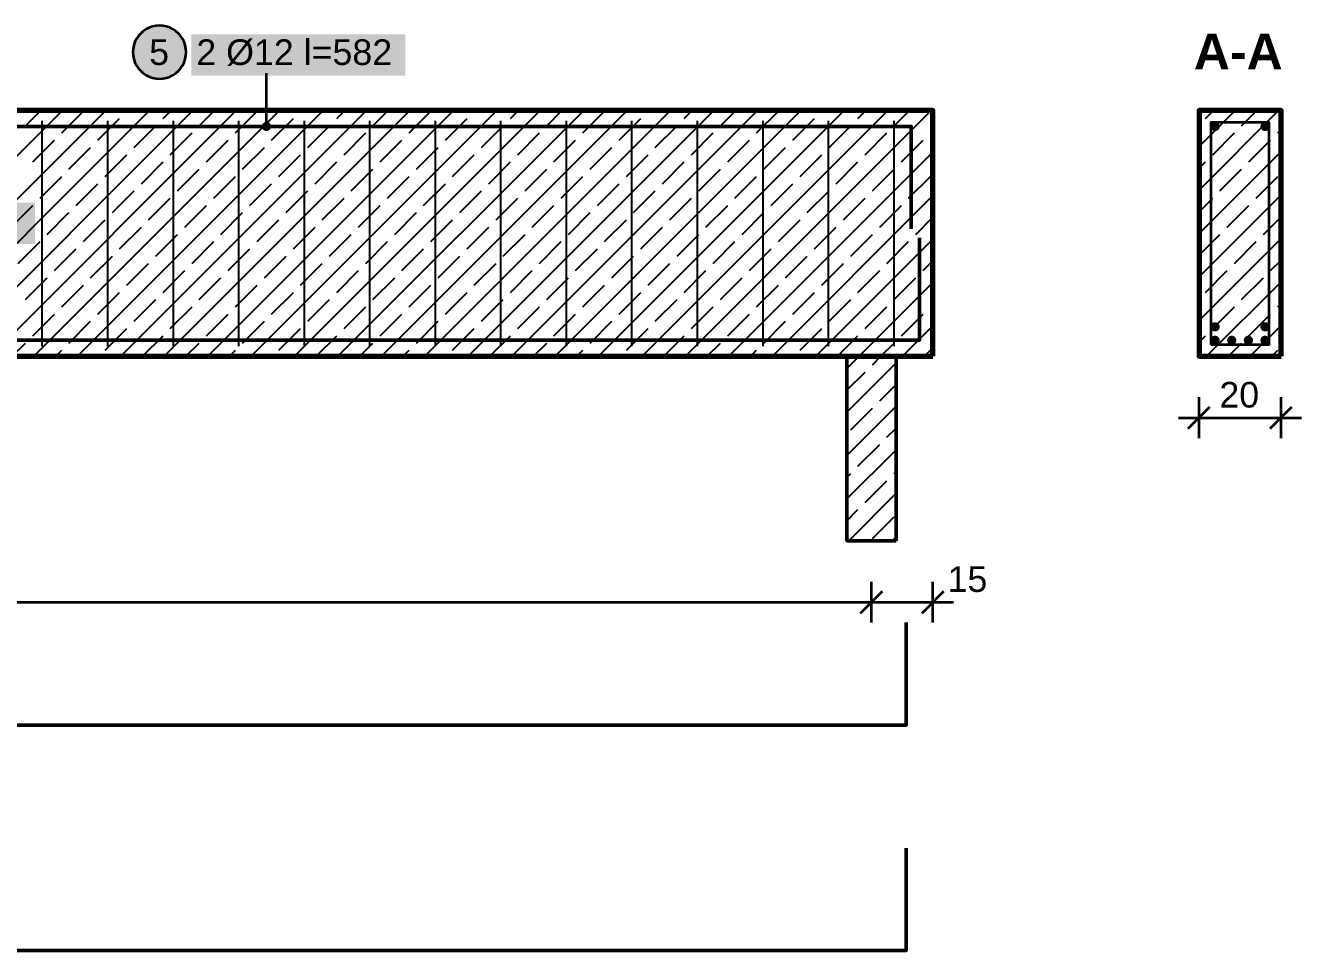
# Model space of a CAD drawing. Header units: metres. Extents: x 0.1 to 13.9, y -17.8 to -0.1.
# Drawn here: x 3.509 to 6.625, y -11.815 to -9.558 of the extents above; entities that cross this region are included whole.
import ezdxf

# ---------------------------------------------------------------- set-up
doc = ezdxf.new("R2010")
doc.units = ezdxf.units.M
for name, color, linetype, lineweight in [('A-KRESKOWANIE', 8, 'Continuous', 18), ('A-MASKA', 7, 'Continuous', 18), ('A-OPISY', 2, 'Continuous', 25), ('K-KONSTR', 7, 'Continuous', 50), ('K-WYMIARY', 1, 'Continuous', 25), ('K-ZBROJENIE', 1, 'Continuous', 100), ('K-ZBROJENIE-OPIS', 2, 'Continuous', 25)]:
    doc.layers.add(name, color=color, linetype=linetype, lineweight=lineweight)
doc.styles.add('PL_ARIAL', font='arial.ttf')
doc.styles.add('PL_ARIAL_B', font='arialbd.ttf')

msp = doc.modelspace()

# ---------------------------------------------------------------- hatches: boundary and pattern name
at = {"layer": 'A-MASKA', "true_color": 0xffffff}
for points in [[(3.9137, -9.6802), (4.4363, -9.6802), (4.4363, -9.579), (3.9137, -9.579)], [(2.7625, -10.0913), (3.5325, -10.0913), (3.5325, -9.99), (2.7625, -9.99)]]:
    msp.add_hatch(color=7, dxfattribs=at).paths.add_polyline_path(points)
at = {"layer": 'K-ZBROJENIE', "true_color": 0x000000}
for points in [[(6.4253, -9.804), (6.4252, -9.8051), (6.425, -9.8062), (6.4248, -9.8073), (6.4244, -9.8083), (6.4239, -9.8093), (6.4234, -9.8103), (6.4227, -9.8111), (6.422, -9.812), (6.4211, -9.8127), (6.4203, -9.8134), (6.4193, -9.8139), (6.4183, -9.8144), (6.4173, -9.8148), (6.4162, -9.815), (6.4151, -9.8152), (6.414, -9.8153), (6.4129, -9.8152), (6.4118, -9.815), (6.4107, -9.8148), (6.4097, -9.8144), (6.4087, -9.8139), (6.4077, -9.8134), (6.4069, -9.8127), (6.406, -9.812), (6.4053, -9.8111), (6.4046, -9.8103), (6.4041, -9.8093), (6.4036, -9.8083), (6.4032, -9.8073), (6.403, -9.8062), (6.4028, -9.8051), (6.4028, -9.804), (6.4028, -9.8029), (6.403, -9.8018), (6.4032, -9.8007), (6.4036, -9.7997), (6.4041, -9.7987), (6.4046, -9.7977), (6.4053, -9.7969), (6.406, -9.796), (6.4069, -9.7953), (6.4077, -9.7946), (6.4087, -9.7941), (6.4097, -9.7936), (6.4107, -9.7932), (6.4118, -9.793), (6.4129, -9.7928), (6.414, -9.7927), (6.4151, -9.7928), (6.4162, -9.793), (6.4173, -9.7932), (6.4183, -9.7936), (6.4193, -9.7941), (6.4203, -9.7946), (6.4211, -9.7953), (6.422, -9.796), (6.4227, -9.7969), (6.4234, -9.7977), (6.4239, -9.7987), (6.4244, -9.7997), (6.4248, -9.8007), (6.425, -9.8018), (6.4252, -9.8029)], [(6.5473, -9.804), (6.5472, -9.8051), (6.547, -9.8062), (6.5468, -9.8073), (6.5464, -9.8083), (6.5459, -9.8093), (6.5454, -9.8103), (6.5447, -9.8111), (6.544, -9.812), (6.5431, -9.8127), (6.5423, -9.8134), (6.5413, -9.8139), (6.5403, -9.8144), (6.5393, -9.8148), (6.5382, -9.815), (6.5371, -9.8152), (6.536, -9.8153), (6.5349, -9.8152), (6.5338, -9.815), (6.5327, -9.8148), (6.5317, -9.8144), (6.5307, -9.8139), (6.5297, -9.8134), (6.5289, -9.8127), (6.528, -9.812), (6.5273, -9.8111), (6.5266, -9.8103), (6.5261, -9.8093), (6.5256, -9.8083), (6.5252, -9.8073), (6.525, -9.8062), (6.5248, -9.8051), (6.5247, -9.804), (6.5248, -9.8029), (6.525, -9.8018), (6.5252, -9.8007), (6.5256, -9.7997), (6.5261, -9.7987), (6.5266, -9.7977), (6.5273, -9.7969), (6.528, -9.796), (6.5289, -9.7953), (6.5297, -9.7946), (6.5307, -9.7941), (6.5317, -9.7936), (6.5327, -9.7932), (6.5338, -9.793), (6.5349, -9.7928), (6.536, -9.7927), (6.5371, -9.7928), (6.5382, -9.793), (6.5393, -9.7932), (6.5403, -9.7936), (6.5413, -9.7941), (6.5423, -9.7946), (6.5431, -9.7953), (6.544, -9.796), (6.5447, -9.7969), (6.5454, -9.7977), (6.5459, -9.7987), (6.5464, -9.7997), (6.5468, -9.8007), (6.547, -9.8018), (6.5472, -9.8029)], [(6.4253, -10.293), (6.4252, -10.2941), (6.425, -10.2952), (6.4248, -10.2963), (6.4244, -10.2973), (6.4239, -10.2983), (6.4234, -10.2993), (6.4227, -10.3001), (6.422, -10.301), (6.4211, -10.3017), (6.4203, -10.3024), (6.4193, -10.3029), (6.4183, -10.3034), (6.4173, -10.3038), (6.4162, -10.304), (6.4151, -10.3042), (6.414, -10.3043), (6.4129, -10.3042), (6.4118, -10.304), (6.4107, -10.3038), (6.4097, -10.3034), (6.4087, -10.3029), (6.4077, -10.3024), (6.4069, -10.3017), (6.406, -10.301), (6.4053, -10.3001), (6.4046, -10.2993), (6.4041, -10.2983), (6.4036, -10.2973), (6.4032, -10.2963), (6.403, -10.2952), (6.4028, -10.2941), (6.4028, -10.293), (6.4028, -10.2919), (6.403, -10.2908), (6.4032, -10.2897), (6.4036, -10.2887), (6.4041, -10.2877), (6.4046, -10.2867), (6.4053, -10.2859), (6.406, -10.285), (6.4069, -10.2843), (6.4077, -10.2836), (6.4087, -10.2831), (6.4097, -10.2826), (6.4107, -10.2822), (6.4118, -10.282), (6.4129, -10.2818), (6.414, -10.2818), (6.4151, -10.2818), (6.4162, -10.282), (6.4173, -10.2822), (6.4183, -10.2826), (6.4193, -10.2831), (6.4203, -10.2836), (6.4211, -10.2843), (6.422, -10.285), (6.4227, -10.2859), (6.4234, -10.2867), (6.4239, -10.2877), (6.4244, -10.2887), (6.4248, -10.2897), (6.425, -10.2908), (6.4252, -10.2919)], [(6.5473, -10.293), (6.5472, -10.2941), (6.547, -10.2952), (6.5468, -10.2963), (6.5464, -10.2973), (6.5459, -10.2983), (6.5454, -10.2993), (6.5447, -10.3001), (6.544, -10.301), (6.5431, -10.3017), (6.5423, -10.3024), (6.5413, -10.3029), (6.5403, -10.3034), (6.5393, -10.3038), (6.5382, -10.304), (6.5371, -10.3042), (6.536, -10.3043), (6.5349, -10.3042), (6.5338, -10.304), (6.5327, -10.3038), (6.5317, -10.3034), (6.5307, -10.3029), (6.5297, -10.3024), (6.5289, -10.3017), (6.528, -10.301), (6.5273, -10.3001), (6.5266, -10.2993), (6.5261, -10.2983), (6.5256, -10.2973), (6.5252, -10.2963), (6.525, -10.2952), (6.5248, -10.2941), (6.5247, -10.293), (6.5248, -10.2919), (6.525, -10.2908), (6.5252, -10.2897), (6.5256, -10.2887), (6.5261, -10.2877), (6.5266, -10.2867), (6.5273, -10.2859), (6.528, -10.285), (6.5289, -10.2843), (6.5297, -10.2836), (6.5307, -10.2831), (6.5317, -10.2826), (6.5327, -10.2822), (6.5338, -10.282), (6.5349, -10.2818), (6.536, -10.2818), (6.5371, -10.2818), (6.5382, -10.282), (6.5393, -10.2822), (6.5403, -10.2826), (6.5413, -10.2831), (6.5423, -10.2836), (6.5431, -10.2843), (6.544, -10.285), (6.5447, -10.2859), (6.5454, -10.2867), (6.5459, -10.2877), (6.5464, -10.2887), (6.5468, -10.2897), (6.547, -10.2908), (6.5472, -10.2919)], [(6.4253, -10.326), (6.4252, -10.3271), (6.425, -10.3282), (6.4248, -10.3293), (6.4244, -10.3303), (6.4239, -10.3313), (6.4234, -10.3323), (6.4227, -10.3331), (6.422, -10.334), (6.4211, -10.3347), (6.4203, -10.3354), (6.4193, -10.3359), (6.4183, -10.3364), (6.4173, -10.3368), (6.4162, -10.337), (6.4151, -10.3372), (6.414, -10.3373), (6.4129, -10.3372), (6.4118, -10.337), (6.4107, -10.3368), (6.4097, -10.3364), (6.4087, -10.3359), (6.4077, -10.3354), (6.4069, -10.3347), (6.406, -10.334), (6.4053, -10.3331), (6.4046, -10.3323), (6.4041, -10.3313), (6.4036, -10.3303), (6.4032, -10.3293), (6.403, -10.3282), (6.4028, -10.3271), (6.4028, -10.326), (6.4028, -10.3249), (6.403, -10.3238), (6.4032, -10.3227), (6.4036, -10.3217), (6.4041, -10.3207), (6.4046, -10.3197), (6.4053, -10.3189), (6.406, -10.318), (6.4069, -10.3173), (6.4077, -10.3166), (6.4087, -10.3161), (6.4097, -10.3156), (6.4107, -10.3152), (6.4118, -10.315), (6.4129, -10.3148), (6.414, -10.3148), (6.4151, -10.3148), (6.4162, -10.315), (6.4173, -10.3152), (6.4183, -10.3156), (6.4193, -10.3161), (6.4203, -10.3166), (6.4211, -10.3173), (6.422, -10.318), (6.4227, -10.3189), (6.4234, -10.3197), (6.4239, -10.3207), (6.4244, -10.3217), (6.4248, -10.3227), (6.425, -10.3238), (6.4252, -10.3249)], [(6.4659, -10.326), (6.4659, -10.3271), (6.4657, -10.3282), (6.4654, -10.3293), (6.4651, -10.3303), (6.4646, -10.3313), (6.464, -10.3323), (6.4634, -10.3331), (6.4626, -10.334), (6.4618, -10.3347), (6.4609, -10.3354), (6.46, -10.3359), (6.459, -10.3364), (6.4579, -10.3368), (6.4569, -10.337), (6.4558, -10.3372), (6.4547, -10.3373), (6.4536, -10.3372), (6.4525, -10.337), (6.4514, -10.3368), (6.4504, -10.3364), (6.4494, -10.3359), (6.4484, -10.3354), (6.4475, -10.3347), (6.4467, -10.334), (6.446, -10.3331), (6.4453, -10.3323), (6.4447, -10.3313), (6.4443, -10.3303), (6.4439, -10.3293), (6.4436, -10.3282), (6.4435, -10.3271), (6.4434, -10.326), (6.4435, -10.3249), (6.4436, -10.3238), (6.4439, -10.3227), (6.4443, -10.3217), (6.4447, -10.3207), (6.4453, -10.3197), (6.446, -10.3189), (6.4467, -10.318), (6.4475, -10.3173), (6.4484, -10.3166), (6.4494, -10.3161), (6.4504, -10.3156), (6.4514, -10.3152), (6.4525, -10.315), (6.4536, -10.3148), (6.4547, -10.3148), (6.4558, -10.3148), (6.4569, -10.315), (6.4579, -10.3152), (6.459, -10.3156), (6.46, -10.3161), (6.4609, -10.3166), (6.4618, -10.3173), (6.4626, -10.318), (6.4634, -10.3189), (6.464, -10.3197), (6.4646, -10.3207), (6.4651, -10.3217), (6.4654, -10.3227), (6.4657, -10.3238), (6.4659, -10.3249)], [(6.5066, -10.326), (6.5065, -10.3271), (6.5064, -10.3282), (6.5061, -10.3293), (6.5057, -10.3303), (6.5053, -10.3313), (6.5047, -10.3323), (6.504, -10.3331), (6.5033, -10.334), (6.5025, -10.3347), (6.5016, -10.3354), (6.5006, -10.3359), (6.4996, -10.3364), (6.4986, -10.3368), (6.4975, -10.337), (6.4964, -10.3372), (6.4953, -10.3373), (6.4942, -10.3372), (6.4931, -10.337), (6.4921, -10.3368), (6.491, -10.3364), (6.49, -10.3359), (6.4891, -10.3354), (6.4882, -10.3347), (6.4874, -10.334), (6.4866, -10.3331), (6.486, -10.3323), (6.4854, -10.3313), (6.4849, -10.3303), (6.4846, -10.3293), (6.4843, -10.3282), (6.4841, -10.3271), (6.4841, -10.326), (6.4841, -10.3249), (6.4843, -10.3238), (6.4846, -10.3227), (6.4849, -10.3217), (6.4854, -10.3207), (6.486, -10.3197), (6.4866, -10.3189), (6.4874, -10.318), (6.4882, -10.3173), (6.4891, -10.3166), (6.49, -10.3161), (6.491, -10.3156), (6.4921, -10.3152), (6.4931, -10.315), (6.4942, -10.3148), (6.4953, -10.3148), (6.4964, -10.3148), (6.4975, -10.315), (6.4986, -10.3152), (6.4996, -10.3156), (6.5006, -10.3161), (6.5016, -10.3166), (6.5025, -10.3173), (6.5033, -10.318), (6.504, -10.3189), (6.5047, -10.3197), (6.5053, -10.3207), (6.5057, -10.3217), (6.5061, -10.3227), (6.5064, -10.3238), (6.5065, -10.3249)], [(6.5473, -10.326), (6.5472, -10.3271), (6.547, -10.3282), (6.5468, -10.3293), (6.5464, -10.3303), (6.5459, -10.3313), (6.5454, -10.3323), (6.5447, -10.3331), (6.544, -10.334), (6.5431, -10.3347), (6.5423, -10.3354), (6.5413, -10.3359), (6.5403, -10.3364), (6.5393, -10.3368), (6.5382, -10.337), (6.5371, -10.3372), (6.536, -10.3373), (6.5349, -10.3372), (6.5338, -10.337), (6.5327, -10.3368), (6.5317, -10.3364), (6.5307, -10.3359), (6.5297, -10.3354), (6.5289, -10.3347), (6.528, -10.334), (6.5273, -10.3331), (6.5266, -10.3323), (6.5261, -10.3313), (6.5256, -10.3303), (6.5252, -10.3293), (6.525, -10.3282), (6.5248, -10.3271), (6.5247, -10.326), (6.5248, -10.3249), (6.525, -10.3238), (6.5252, -10.3227), (6.5256, -10.3217), (6.5261, -10.3207), (6.5266, -10.3197), (6.5273, -10.3189), (6.528, -10.318), (6.5289, -10.3173), (6.5297, -10.3166), (6.5307, -10.3161), (6.5317, -10.3156), (6.5327, -10.3152), (6.5338, -10.315), (6.5349, -10.3148), (6.536, -10.3148), (6.5371, -10.3148), (6.5382, -10.315), (6.5393, -10.3152), (6.5403, -10.3156), (6.5413, -10.3161), (6.5423, -10.3166), (6.5431, -10.3173), (6.544, -10.318), (6.5447, -10.3189), (6.5454, -10.3197), (6.5459, -10.3207), (6.5464, -10.3217), (6.5468, -10.3227), (6.547, -10.3238), (6.5472, -10.3249)]]:
    msp.add_hatch(color=7, dxfattribs=at).paths.add_polyline_path(points)
at = {"layer": 'K-ZBROJENIE-OPIS', "true_color": 0xffffff}
msp.add_hatch(color=7, dxfattribs=at).paths.add_polyline_path([(3.9012, -9.6227), (3.9007, -9.6143), (3.899, -9.6059), (3.8963, -9.5979), (3.8925, -9.5902), (3.8878, -9.5832), (3.8822, -9.5768), (3.8758, -9.5712), (3.8687, -9.5665), (3.8611, -9.5627), (3.8531, -9.56), (3.8447, -9.5583), (3.8362, -9.5578), (3.8278, -9.5583), (3.8194, -9.56), (3.8114, -9.5627), (3.8037, -9.5665), (3.7967, -9.5712), (3.7903, -9.5768), (3.7847, -9.5832), (3.78, -9.5902), (3.7762, -9.5979), (3.7735, -9.6059), (3.7718, -9.6143), (3.7712, -9.6227), (3.7718, -9.6312), (3.7735, -9.6396), (3.7762, -9.6476), (3.78, -9.6553), (3.7847, -9.6623), (3.7903, -9.6687), (3.7967, -9.6743), (3.8037, -9.679), (3.8114, -9.6828), (3.8194, -9.6855), (3.8278, -9.6872), (3.8362, -9.6877), (3.8447, -9.6872), (3.8531, -9.6855), (3.8611, -9.6828), (3.8687, -9.679), (3.8758, -9.6743), (3.8822, -9.6687), (3.8878, -9.6623), (3.8925, -9.6553), (3.8963, -9.6476), (3.899, -9.6396), (3.9007, -9.6312)])
at = {"layer": 'K-ZBROJENIE-OPIS', "true_color": 0x000000}
msp.add_hatch(color=7, dxfattribs=at).paths.add_polyline_path([(4.1088, -9.804), (4.1084, -9.8011), (4.1072, -9.7984), (4.1055, -9.796), (4.1031, -9.7943), (4.1004, -9.7931), (4.0975, -9.7927), (4.0946, -9.7931), (4.0919, -9.7943), (4.0895, -9.796), (4.0878, -9.7984), (4.0866, -9.8011), (4.0862, -9.804), (4.0866, -9.8069), (4.0878, -9.8096), (4.0895, -9.812), (4.0919, -9.8137), (4.0946, -9.8149), (4.0975, -9.8153), (4.1004, -9.8149), (4.1031, -9.8137), (4.1055, -9.812), (4.1072, -9.8096), (4.1084, -9.8069)])

# ---------------------------------------------------------------- linework, layer by layer
at = {"layer": 'A-KRESKOWANIE', "lineweight": 25, "ltscale": 0.025}
for points in [[(2.9993, -10.365), (3.5993, -9.765)], [(3.1054, -10.365), (3.7054, -9.765)], [(3.2115, -10.365), (3.8115, -9.765)], [(3.3175, -10.365), (3.9175, -9.765)], [(3.4236, -10.365), (4.0236, -9.765)], [(3.509, -9.8023), (3.5463, -9.765)], [(3.5296, -10.365), (4.1296, -9.765)], [(3.5974, -9.8199), (3.6504, -9.7669)], [(3.6357, -10.365), (4.2357, -9.765)], [(3.7418, -10.365), (4.3418, -9.765)], [(3.7565, -9.7669), (3.7584, -9.765)], [(3.8449, -9.7846), (3.8645, -9.765)], [(3.8478, -10.365), (4.4478, -9.765)], [(3.9333, -9.8023), (3.9705, -9.765)], [(3.9539, -10.365), (4.5539, -9.765)], [(4.0217, -9.8199), (4.0747, -9.7669)], [(4.06, -10.365), (4.66, -9.765)], [(4.166, -10.365), (4.766, -9.765)], [(4.1808, -9.7669), (4.1827, -9.765)], [(4.2692, -9.7846), (4.2887, -9.765)], [(4.2721, -10.365), (4.8721, -9.765)], [(4.3575, -9.8023), (4.3948, -9.765)], [(4.3782, -10.365), (4.9782, -9.765)], [(4.4459, -9.8199), (4.499, -9.7669)], [(4.4842, -10.365), (5.0842, -9.765)], [(4.5903, -10.365), (5.1903, -9.765)], [(4.605, -9.7669), (4.6069, -9.765)], [(4.6934, -9.7846), (4.713, -9.765)], [(4.6964, -10.365), (5.2964, -9.765)], [(4.7818, -9.8023), (4.8191, -9.765)], [(4.8024, -10.365), (5.4024, -9.765)], [(4.8702, -9.8199), (4.9232, -9.7669)], [(4.9085, -10.365), (5.5085, -9.765)], [(5.0146, -10.365), (5.6146, -9.765)], [(5.0293, -9.7669), (5.0312, -9.765)], [(5.1177, -9.7846), (5.1373, -9.765)], [(5.1206, -10.365), (5.7206, -9.765)], [(5.2061, -9.8023), (5.2433, -9.765)], [(5.2945, -9.8199), (5.3475, -9.7669)], [(5.4536, -9.7669), (5.4555, -9.765)], [(5.5419, -9.7846), (5.5615, -9.765)], [(5.6303, -9.8023), (5.6676, -9.765)], [(6.375, -9.9592), (6.5692, -9.765)], [(6.375, -9.8531), (6.4631, -9.765)], [(6.3905, -9.7846), (6.4101, -9.765)], [(6.4789, -9.8023), (6.5161, -9.765)], [(3.6858, -9.8376), (3.7388, -9.7846)], [(3.7742, -9.8553), (3.8272, -9.8023)], [(4.1101, -9.8376), (4.1631, -9.7846)], [(4.1984, -9.8553), (4.2515, -9.8023)], [(4.5343, -9.8376), (4.5874, -9.7846)], [(4.6227, -9.8553), (4.6757, -9.8023)], [(4.9586, -9.8376), (5.0116, -9.7846)], [(5.047, -9.8553), (5.1, -9.8023)], [(5.3829, -9.8376), (5.4359, -9.7846)], [(5.4712, -9.8553), (5.5243, -9.8023)], [(5.7187, -9.8199), (5.725, -9.8137)], [(6.5673, -9.8199), (6.575, -9.8122)], [(3.5267, -9.8907), (3.5797, -9.8376)], [(3.8626, -9.873), (3.9156, -9.8199)], [(3.951, -9.8907), (4.004, -9.8376)], [(4.2868, -9.873), (4.3399, -9.8199)], [(4.3752, -9.8907), (4.4283, -9.8376)], [(4.7111, -9.873), (4.7641, -9.8199)], [(4.7995, -9.8907), (4.8525, -9.8376)], [(5.1354, -9.873), (5.1884, -9.8199)], [(5.2238, -9.8907), (5.2768, -9.8376)], [(5.5596, -9.873), (5.6127, -9.8199)], [(5.648, -9.8907), (5.701, -9.8376)], [(6.4082, -9.873), (6.4612, -9.8199)], [(6.4965, -9.8907), (6.5496, -9.8376)], [(3.6151, -9.9083), (3.6681, -9.8553)], [(3.7035, -9.926), (3.7565, -9.873)], [(4.0393, -9.9083), (4.0924, -9.8553)], [(4.1277, -9.926), (4.1808, -9.873)], [(4.4636, -9.9083), (4.5166, -9.8553)], [(4.552, -9.926), (4.605, -9.873)], [(4.8879, -9.9083), (4.9409, -9.8553)], [(4.9763, -9.926), (5.0293, -9.873)], [(5.2267, -10.365), (5.725, -9.8667)], [(5.3121, -9.9083), (5.3652, -9.8553)], [(5.4005, -9.926), (5.4536, -9.873)], [(6.375, -10.0652), (6.575, -9.8652)], [(3.7919, -9.9437), (3.8449, -9.8907)], [(3.8802, -9.9614), (3.9333, -9.9083)], [(4.2161, -9.9437), (4.2692, -9.8907)], [(4.3045, -9.9614), (4.3575, -9.9083)], [(4.6404, -9.9437), (4.6934, -9.8907)], [(4.7288, -9.9614), (4.7818, -9.9083)], [(5.0647, -9.9437), (5.1177, -9.8907)], [(5.153, -9.9614), (5.2061, -9.9083)], [(5.4889, -9.9437), (5.5419, -9.8907)], [(5.5773, -9.9614), (5.6303, -9.9083)], [(6.375, -9.9061), (6.3905, -9.8907)], [(6.4258, -9.9614), (6.4789, -9.9083)], [(3.5444, -9.979), (3.5974, -9.926)], [(3.9686, -9.979), (4.0217, -9.926)], [(4.3929, -9.979), (4.4459, -9.926)], [(4.8172, -9.979), (4.8702, -9.926)], [(5.2414, -9.979), (5.2945, -9.926)], [(5.6657, -9.979), (5.7187, -9.926)], [(6.5142, -9.979), (6.5673, -9.926)], [(3.6328, -9.9967), (3.6858, -9.9437)], [(3.7211, -10.0144), (3.7742, -9.9614)], [(4.057, -9.9967), (4.1101, -9.9437)], [(4.1454, -10.0144), (4.1984, -9.9614)], [(4.4813, -9.9967), (4.5343, -9.9437)], [(4.5697, -10.0144), (4.6227, -9.9614)], [(4.9056, -9.9967), (4.9586, -9.9437)], [(4.9939, -10.0144), (5.047, -9.9614)], [(5.3298, -9.9967), (5.3829, -9.9437)], [(5.4182, -10.0144), (5.4712, -9.9614)], [(3.4737, -10.0498), (3.5267, -9.9967)], [(3.8095, -10.0321), (3.8626, -9.979)], [(3.8979, -10.0498), (3.951, -9.9967)], [(4.2338, -10.0321), (4.2868, -9.979)], [(4.3222, -10.0498), (4.3752, -9.9967)], [(4.6581, -10.0321), (4.7111, -9.979)], [(4.7465, -10.0498), (4.7995, -9.9967)], [(5.0823, -10.0321), (5.1354, -9.979)], [(5.1707, -10.0498), (5.2238, -9.9967)], [(5.3328, -10.365), (5.725, -9.9728)], [(5.5066, -10.0321), (5.5596, -9.979)], [(5.595, -10.0498), (5.648, -9.9967)], [(6.375, -10.1713), (6.575, -9.9713)], [(6.375, -10.0122), (6.4082, -9.979)], [(6.4435, -10.0498), (6.4965, -9.9967)], [(3.5621, -10.0674), (3.6151, -10.0144)], [(3.6504, -10.0851), (3.7035, -10.0321)], [(3.9863, -10.0674), (4.0393, -10.0144)], [(4.0747, -10.0851), (4.1277, -10.0321)], [(4.4106, -10.0674), (4.4636, -10.0144)], [(4.499, -10.0851), (4.552, -10.0321)], [(4.8348, -10.0674), (4.8879, -10.0144)], [(4.9232, -10.0851), (4.9763, -10.0321)], [(5.2591, -10.0674), (5.3121, -10.0144)], [(5.3475, -10.0851), (5.4005, -10.0321)], [(5.6834, -10.0674), (5.725, -10.0258)], [(6.5319, -10.0674), (6.575, -10.0243)], [(3.7388, -10.1028), (3.7919, -10.0498)], [(4.1631, -10.1028), (4.2161, -10.0498)], [(4.5874, -10.1028), (4.6404, -10.0498)], [(5.0116, -10.1028), (5.0647, -10.0498)], [(5.4359, -10.1028), (5.4889, -10.0498)], [(3.4913, -10.1381), (3.5444, -10.0851)], [(3.8272, -10.1205), (3.8802, -10.0674)], [(3.9156, -10.1381), (3.9686, -10.0851)], [(4.2515, -10.1205), (4.3045, -10.0674)], [(4.3399, -10.1381), (4.3929, -10.0851)], [(4.6757, -10.1205), (4.7288, -10.0674)], [(4.7641, -10.1381), (4.8172, -10.0851)], [(5.1, -10.1205), (5.153, -10.0674)], [(5.1884, -10.1381), (5.2414, -10.0851)], [(5.4388, -10.365), (5.725, -10.0788)], [(5.5243, -10.1205), (5.5773, -10.0674)], [(5.6127, -10.1381), (5.6657, -10.0851)], [(6.375, -10.1183), (6.4258, -10.0674)], [(6.375, -10.2774), (6.575, -10.0774)], [(6.4612, -10.1381), (6.5142, -10.0851)], [(3.5797, -10.1558), (3.6328, -10.1028)], [(3.6681, -10.1735), (3.7211, -10.1205)], [(4.004, -10.1558), (4.057, -10.1028)], [(4.0924, -10.1735), (4.1454, -10.1205)], [(4.4283, -10.1558), (4.4813, -10.1028)], [(4.5166, -10.1735), (4.5697, -10.1205)], [(4.8525, -10.1558), (4.9056, -10.1028)], [(4.9409, -10.1735), (4.9939, -10.1205)], [(5.2768, -10.1558), (5.3298, -10.1028)], [(5.3652, -10.1735), (5.4182, -10.1205)], [(3.7565, -10.1912), (3.8095, -10.1381)], [(3.8449, -10.2089), (3.8979, -10.1558)], [(4.1808, -10.1912), (4.2338, -10.1381)], [(4.2692, -10.2089), (4.3222, -10.1558)], [(4.605, -10.1912), (4.6581, -10.1381)], [(4.6934, -10.2089), (4.7465, -10.1558)], [(5.0293, -10.1912), (5.0823, -10.1381)], [(5.1177, -10.2089), (5.1707, -10.1558)], [(5.4536, -10.1912), (5.5066, -10.1381)], [(5.5419, -10.2089), (5.595, -10.1558)], [(5.701, -10.1558), (5.725, -10.1319)], [(6.3905, -10.2089), (6.4435, -10.1558)], [(6.5496, -10.1558), (6.575, -10.1304)], [(3.509, -10.2265), (3.5621, -10.1735)], [(3.9333, -10.2265), (3.9863, -10.1735)], [(4.3575, -10.2265), (4.4106, -10.1735)], [(4.7818, -10.2265), (4.8348, -10.1735)], [(5.2061, -10.2265), (5.2591, -10.1735)], [(5.5449, -10.365), (5.725, -10.1849)], [(5.6303, -10.2265), (5.6834, -10.1735)], [(6.3934, -10.365), (6.575, -10.1834)], [(6.4789, -10.2265), (6.5319, -10.1735)], [(3.5974, -10.2442), (3.6504, -10.1912)], [(3.6858, -10.2619), (3.7388, -10.2089)], [(4.0217, -10.2442), (4.0747, -10.1912)], [(4.1101, -10.2619), (4.1631, -10.2089)], [(4.4459, -10.2442), (4.499, -10.1912)], [(4.5343, -10.2619), (4.5874, -10.2089)], [(4.8702, -10.2442), (4.9232, -10.1912)], [(4.9586, -10.2619), (5.0116, -10.2089)], [(5.2945, -10.2442), (5.3475, -10.1912)], [(5.3829, -10.2619), (5.4359, -10.2089)], [(3.7742, -10.2796), (3.8272, -10.2265)], [(3.8626, -10.2972), (3.9156, -10.2442)], [(4.1984, -10.2796), (4.2515, -10.2265)], [(4.2868, -10.2972), (4.3399, -10.2442)], [(4.6227, -10.2796), (4.6757, -10.2265)], [(4.7111, -10.2972), (4.7641, -10.2442)], [(5.047, -10.2796), (5.1, -10.2265)], [(5.1354, -10.2972), (5.1884, -10.2442)], [(5.4712, -10.2796), (5.5243, -10.2265)], [(5.5596, -10.2972), (5.6127, -10.2442)], [(5.7187, -10.2442), (5.725, -10.2379)], [(6.4082, -10.2972), (6.4612, -10.2442)], [(6.5673, -10.2442), (6.575, -10.2365)], [(3.5267, -10.3149), (3.5797, -10.2619)], [(3.6151, -10.3326), (3.6681, -10.2796)], [(3.951, -10.3149), (4.004, -10.2619)], [(4.0393, -10.3326), (4.0924, -10.2796)], [(4.3752, -10.3149), (4.4283, -10.2619)], [(4.4636, -10.3326), (4.5166, -10.2796)], [(4.7995, -10.3149), (4.8525, -10.2619)], [(4.8879, -10.3326), (4.9409, -10.2796)], [(5.2238, -10.3149), (5.2768, -10.2619)], [(5.3121, -10.3326), (5.3652, -10.2796)], [(5.648, -10.3149), (5.701, -10.2619)], [(6.4965, -10.3149), (6.5496, -10.2619)], [(3.7035, -10.3503), (3.7565, -10.2972)], [(4.1277, -10.3503), (4.1808, -10.2972)], [(4.552, -10.3503), (4.605, -10.2972)], [(4.9763, -10.3503), (5.0293, -10.2972)], [(5.4005, -10.3503), (5.4536, -10.2972)], [(5.651, -10.365), (5.725, -10.291)], [(6.4995, -10.365), (6.575, -10.2895)], [(3.4766, -10.365), (3.509, -10.3326)], [(3.7948, -10.365), (3.8449, -10.3149)], [(3.9009, -10.365), (3.9333, -10.3326)], [(4.2191, -10.365), (4.2692, -10.3149)], [(4.3251, -10.365), (4.3575, -10.3326)], [(4.6433, -10.365), (4.6934, -10.3149)], [(4.7494, -10.365), (4.7818, -10.3326)], [(5.0676, -10.365), (5.1177, -10.3149)], [(5.1737, -10.365), (5.2061, -10.3326)], [(5.4919, -10.365), (5.5419, -10.3149)], [(5.5979, -10.365), (5.6303, -10.3326)], [(6.375, -10.3304), (6.3905, -10.3149)], [(6.4465, -10.365), (6.4789, -10.3326)], [(3.5827, -10.365), (3.5974, -10.3503)], [(4.0069, -10.365), (4.0217, -10.3503)], [(4.4312, -10.365), (4.4459, -10.3503)], [(4.8555, -10.365), (4.8702, -10.3503)], [(5.2797, -10.365), (5.2945, -10.3503)], [(5.515, -10.3949), (5.5449, -10.365)], [(5.5773, -10.3856), (5.5979, -10.365)], [(5.704, -10.365), (5.7187, -10.3503)], [(6.5525, -10.365), (6.5673, -10.3503)], [(5.515, -10.501), (5.635, -10.381)], [(5.515, -10.4479), (5.5596, -10.4033)], [(5.595, -10.474), (5.635, -10.434)], [(5.515, -10.607), (5.635, -10.487)], [(5.5243, -10.5447), (5.5773, -10.4917)], [(5.6127, -10.5624), (5.635, -10.5401)], [(5.515, -10.7131), (5.635, -10.5931)], [(5.5419, -10.6331), (5.595, -10.5801)], [(5.515, -10.6601), (5.5243, -10.6508)], [(5.6303, -10.6508), (5.635, -10.6461)], [(5.5596, -10.7215), (5.6127, -10.6685)], [(5.5192, -10.815), (5.635, -10.6992)], [(5.515, -10.7661), (5.5419, -10.7392)], [(5.5773, -10.8099), (5.6303, -10.7569)], [(5.6252, -10.815), (5.635, -10.8052)]]:
    msp.add_lwpolyline(points, dxfattribs=at)
at = {"layer": 'K-KONSTR', "lineweight": 70, "ltscale": 0.025}
for points in [[(5.725, -10.365), (5.725, -9.765), (0.3, -9.765), (0.3, -10.365)], [(6.575, -10.365), (6.575, -9.765), (6.375, -9.765), (6.375, -10.365)]]:
    msp.add_lwpolyline(points, close=True, dxfattribs=at)
at = {"layer": 'K-KONSTR', "lineweight": 50, "ltscale": 0.025}
msp.add_lwpolyline([(5.635, -10.815), (5.635, -10.365), (5.515, -10.365), (5.515, -10.815)], close=True, dxfattribs=at)
at = {"layer": 'K-WYMIARY', "lineweight": 35, "ltscale": 0.025}
for points in [[(6.375, -10.565), (6.375, -10.465)], [(6.575, -10.565), (6.575, -10.465)], [(6.3485, -10.5415), (6.4015, -10.4885)], [(6.5485, -10.5415), (6.6015, -10.4885)], [(6.325, -10.515), (6.625, -10.515)], [(5.575, -11.015), (5.575, -10.915)], [(5.725, -11.015), (5.725, -10.915)], [(0.25, -10.965), (5.775, -10.965)], [(5.5485, -10.9915), (5.6015, -10.9385)], [(5.6985, -10.9915), (5.7515, -10.9385)]]:
    msp.add_lwpolyline(points, dxfattribs=at)
at = {"layer": 'K-ZBROJENIE', "lineweight": 50, "ltscale": 0.025}
for points in [[(0.353, -10.054), (0.353, -9.804), (5.672, -9.804), (5.672, -10.054)], [(0.333, -10.076), (0.333, -10.326), (5.692, -10.326), (5.692, -10.076)], [(0.3, -11.015), (0.3, -11.265), (5.66, -11.265), (5.66, -11.015)], [(0.3, -11.565), (0.3, -11.815), (5.66, -11.815), (5.66, -11.565)]]:
    msp.add_lwpolyline(points, dxfattribs=at)
at = {"layer": 'K-ZBROJENIE', "lineweight": 25, "ltscale": 0.025}
for points in [[(3.55, -10.34), (3.55, -9.79)], [(3.71, -10.34), (3.71, -9.79)], [(3.87, -10.34), (3.87, -9.79)], [(4.03, -10.34), (4.03, -9.79)], [(4.19, -10.34), (4.19, -9.79)], [(4.35, -10.34), (4.35, -9.79)], [(4.51, -10.34), (4.51, -9.79)], [(4.67, -10.34), (4.67, -9.79)], [(4.83, -10.34), (4.83, -9.79)], [(4.99, -10.34), (4.99, -9.79)], [(5.15, -10.34), (5.15, -9.79)], [(5.31, -10.34), (5.31, -9.79)], [(5.47, -10.34), (5.47, -9.79)], [(5.63, -10.34), (5.63, -9.79)]]:
    msp.add_lwpolyline(points, dxfattribs=at)
at = {"layer": 'K-ZBROJENIE', "lineweight": 35, "ltscale": 0.025}
msp.add_lwpolyline([(6.404, -10.336), (6.546, -10.336), (6.546, -9.794), (6.404, -9.794)], close=True, dxfattribs=at)
at = {"layer": 'K-ZBROJENIE-OPIS', "lineweight": 35, "ltscale": 0.025}
msp.add_lwpolyline([(3.9012, -9.6227), (3.9007, -9.6143), (3.899, -9.6059), (3.8963, -9.5979), (3.8925, -9.5902), (3.8878, -9.5832), (3.8822, -9.5768), (3.8758, -9.5712), (3.8687, -9.5665), (3.8611, -9.5627), (3.8531, -9.56), (3.8447, -9.5583), (3.8362, -9.5578), (3.8278, -9.5583), (3.8194, -9.56), (3.8114, -9.5627), (3.8037, -9.5665), (3.7967, -9.5712), (3.7903, -9.5768), (3.7847, -9.5832), (3.78, -9.5902), (3.7762, -9.5979), (3.7735, -9.6059), (3.7718, -9.6143), (3.7712, -9.6227), (3.7718, -9.6312), (3.7735, -9.6396), (3.7762, -9.6476), (3.78, -9.6553), (3.7847, -9.6623), (3.7903, -9.6687), (3.7967, -9.6743), (3.8037, -9.679), (3.8114, -9.6828), (3.8194, -9.6855), (3.8278, -9.6872), (3.8362, -9.6877), (3.8447, -9.6872), (3.8531, -9.6855), (3.8611, -9.6828), (3.8687, -9.679), (3.8758, -9.6743), (3.8822, -9.6687), (3.8878, -9.6623), (3.8925, -9.6553), (3.8963, -9.6476), (3.899, -9.6396), (3.9007, -9.6312)], close=True, dxfattribs=at)
msp.add_lwpolyline([(4.0975, -9.804), (4.0975, -9.674)], dxfattribs=at)

# ---------------------------------------------------------------- texts
at = {"layer": 'A-OPISY', "style": 'PL_ARIAL_B'}
msp.add_text('A-A', height=0.0875, dxfattribs=at).set_placement((6.362, -9.665))
at = {"layer": 'K-WYMIARY', "style": 'PL_ARIAL'}
for s, p in [('20', (6.4245, -10.49)), ('15', (5.7607, -10.94))]:
    msp.add_text(s, height=0.0625, dxfattribs=at).set_placement(p)
at = {"layer": 'K-ZBROJENIE-OPIS', "style": 'PL_ARIAL'}
for s, p in [('5', (3.811, -9.654)), ('2 Ø12 l=582', (3.9262, -9.654))]:
    msp.add_text(s, height=0.0625, dxfattribs=at).set_placement(p)

doc.saveas('drawing.dxf')
